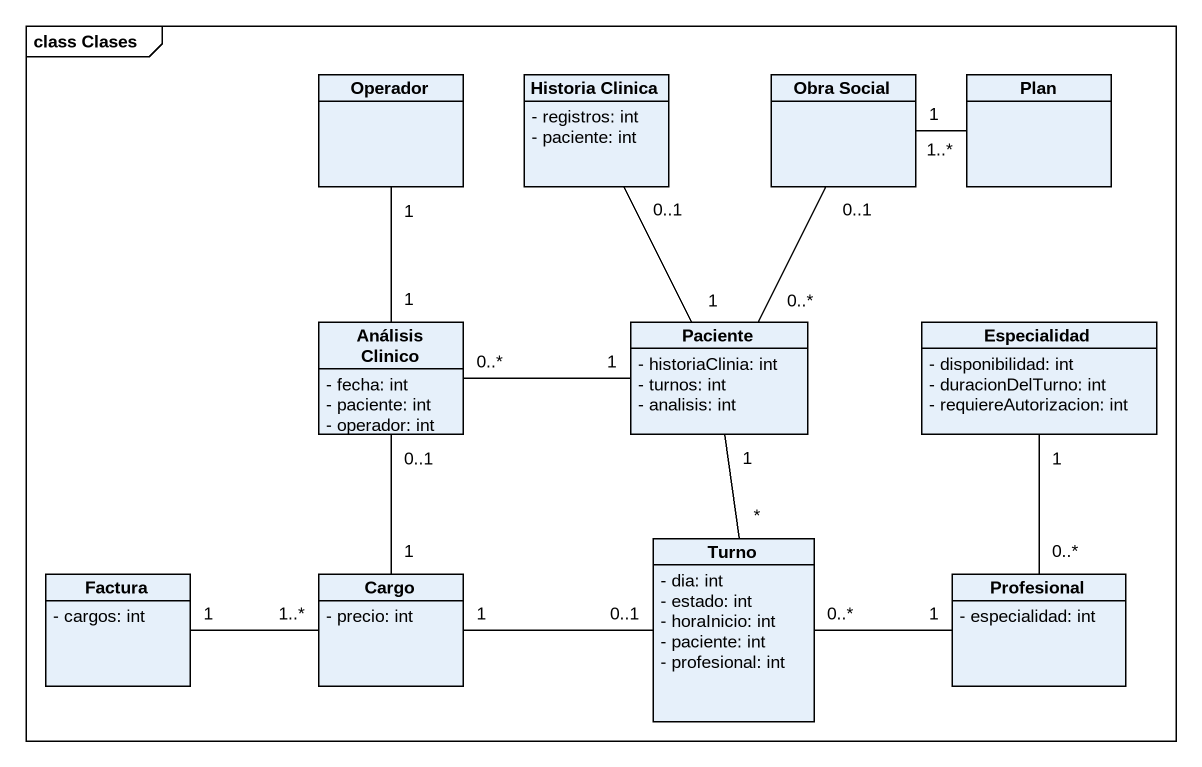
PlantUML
@startuml
mainframe class Clases
hide circle
hide empty members
skinparam classAttributeIconSize 0
class Operador
class "Historia Clinica" as Historia_Clinica {
  - registros: int
  - paciente: int
}
class "Obra Social" as Obra_Social
class Plan
class "Análisis Clinico" as Análisis_Clinico {
  - fecha: int
  - paciente: int
  - operador: int
}
class Paciente {
  - historiaClinia: int
  - turnos: int
  - analisis: int
}
class Especialidad {
  - disponibilidad: int
  - duracionDelTurno: int
  - requiereAutorizacion: int
}
class Factura {
  - cargos: int
}
class Cargo {
  - precio: int
}
class Turno {
  - dia: int
  - estado: int
  - horaInicio: int
  - paciente: int
  - profesional: int
}
class Profesional {
  - especialidad: int
}
Obra_Social "1" -right- "1..*" Plan
Análisis_Clinico "1" -up- "1" Operador
Análisis_Clinico "0..*" -right- "1" Paciente
Paciente "1" -up- "0..1" Historia_Clinica
Paciente "0..*" -up- "0..1" Obra_Social
Paciente "1" -- "*" Turno
Cargo "1" -up- "0..1" Análisis_Clinico
Cargo "1..*" -left- "1" Factura
Turno "0..1" -left- "1" Cargo
Profesional "0..*" -up- "1" Especialidad
Profesional "1" -left- "0..*" Turno
@enduml
